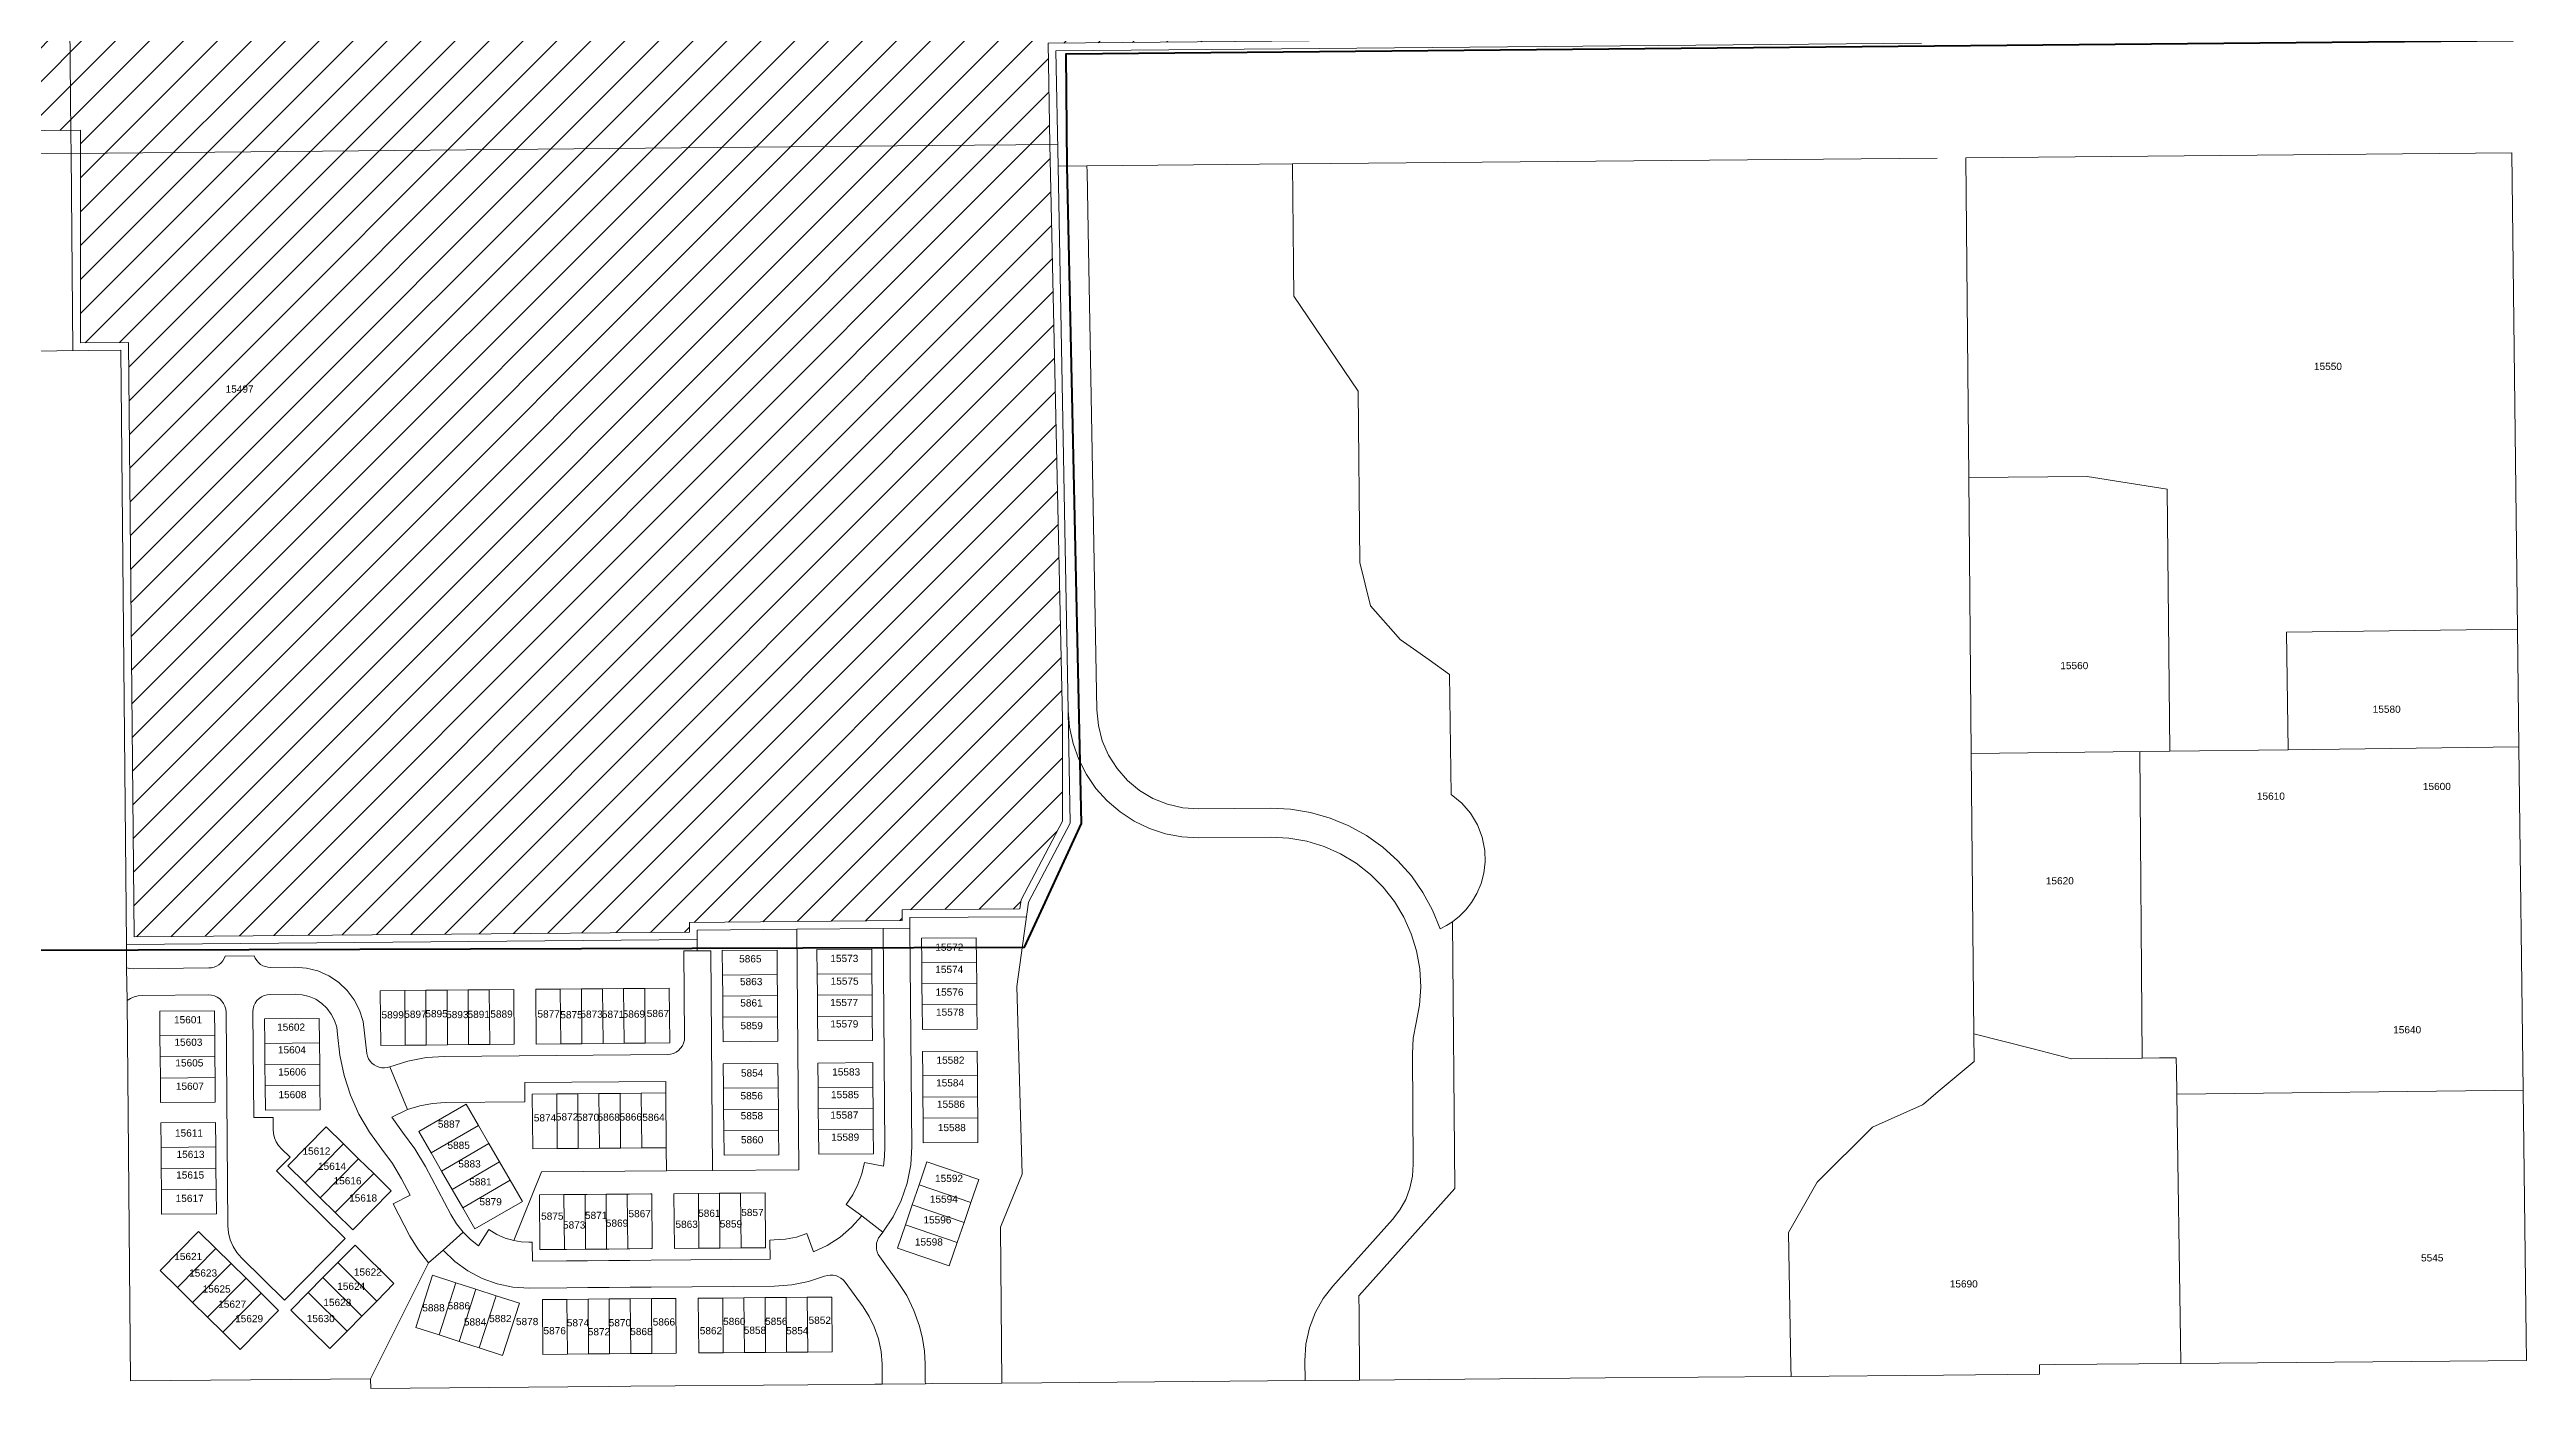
# Model space of a CAD drawing. Header units: feet. Extents: x 865220 to 2843432, y -2240498 to 970288.
# Drawn here: x 2835920 to 2838499, y 956546 to 957939 of the extents above; entities that cross this region are included whole.
import ezdxf
from ezdxf.enums import TextEntityAlignment as Align

# ---------------------------------------------------------------- set-up
doc = ezdxf.new("R2010")
doc.units = ezdxf.units.FT
doc.header["$LTSCALE"] = 0.015
doc.header["$MEASUREMENT"] = 0
for name, color, linetype in [('Dakota County Addresses', 7, 'Continuous'), ('Dakota County Parcels', 7, 'Continuous'), ('NOTES', 7, 'Continuous')]:
    doc.layers.add(name, color=color, linetype=linetype)
doc.layers.add('WORK BOUNDARY', color=110, linetype='Continuous', lineweight=40)
doc.styles.add('Dimensions 100', font='arial.ttf')

# ---------------------------------------------------------------- blocks, each defined once
blk = doc.blocks.new('ACMAP_ANN_TEMPLATE_Dakota County Addresses')
at = {"layer": 'Dakota County Addresses', "style": 'Dimensions 100'}
blk.add_attdef('DakotaCountyAddress', text='', height=50, dxfattribs=at).set_placement((0, 0), align=Align.CENTER)

msp = doc.modelspace()

# ---------------------------------------------------------------- hatches: boundary and pattern name
at = {"layer": 'NOTES', "ltscale": 100, "transparency": 33554623}
h = msp.add_hatch(dxfattribs=at)
h.set_pattern_fill('ANSI31', color=6, scale=200)
h.paths.add_polyline_path([(2833291, 960361.2), (2833296.4, 957830.4), (2835951.9, 957855.1), (2835952.1, 957633.8), (2836002.1, 957634.3), (2836007.8, 957015.8), (2836586.1, 957020.6), (2836586.1, 957030.6), (2836807.6, 957032.5), (2836807.5, 957043.6), (2836930.1, 957044.6), (2836931.4, 957054.2), (2836974.5, 957136.1), (2836974.5, 957242.6), (2836961.5, 957840.1), (2836959.6, 957945.6), (2838473.8, 957959.4), (2838405, 960436.1), (2838375.5, 960450.2), (2836960.4, 960390.3)])

# ---------------------------------------------------------------- linework, layer by layer
at = {"layer": 'Dakota County Parcels', "lineweight": 5, "ltscale": 100}
for p, q in [((2837869.1, 957945.9), (2836967.7, 957937.7)), ((2836967.7, 957937.7), (2836969.9, 957817.7)), ((2835122.2, 957823.5), (2835942.3, 957830.9)), ((2835942.3, 957830.9), (2835944.2, 957625.7)), ((2838483.5, 957831.5), (2837915.2, 957826.3)), ((2838489.6, 957335.8), (2838483.5, 957831.5)), ((2836999.9, 957818), (2836969.9, 957817.7)), ((2836969.9, 957817.7), (2836980.4, 957251.3)), ((2837111, 957819), (2836999.9, 957818)), ((2836999.9, 957818), (2837000.1, 957811.7)), ((2837000.1, 957811.7), (2837001.5, 957731.7)), ((2837214.2, 957820), (2837111, 957819)), ((2837885.2, 957826), (2837214.2, 957820)), ((2837214.2, 957820), (2837215.1, 957716)), ((2837915.2, 957826.3), (2837918.2, 957493.7)), ((2837001.5, 957731.7), (2837010.4, 957251.8)), ((2837215.1, 957716), (2837215.4, 957682.5)), ((2837215.4, 957682.5), (2837282.5, 957583.7)), ((2835994.2, 957626.2), (2835894.2, 957625.3)), ((2835999.9, 957007.8), (2835994.2, 957626.2)), ((2837282.5, 957583.7), (2837284.1, 957405.2)), ((2838041.6, 957494.7), (2837918.2, 957493.7)), ((2837918.2, 957493.7), (2837920.8, 957206.3)), ((2838124.9, 957481.6), (2838041.6, 957494.7)), ((2838127.4, 957208.9), (2838124.9, 957481.6)), ((2837284.1, 957405.2), (2837295.4, 957360.1)), ((2837295.4, 957360.1), (2837323.9, 957327.5)), ((2837323.9, 957327.5), (2837326, 957325.1)), ((2837326, 957325.1), (2837339.9, 957315.3)), ((2837339.9, 957315.3), (2837356.3, 957303.8)), ((2838249.2, 957332.8), (2838489.6, 957335.8)), ((2838250.7, 957210.4), (2838249.2, 957332.8)), ((2838491.1, 957213.3), (2838489.6, 957335.8)), ((2837356.3, 957303.8), (2837377.5, 957288.8)), ((2837377.5, 957288.8), (2837379.4, 957163.7)), ((2836980.4, 957251.3), (2836982.5, 957134.1)), ((2838250.7, 957210.4), (2838491.1, 957213.3)), ((2838495.5, 956856.2), (2838491.1, 957213.3)), ((2837920.8, 957206.3), (2838127.4, 957208.9)), ((2837920.8, 957206.3), (2837923.4, 956914.7)), ((2838096.2, 957208.5), (2838098.9, 956889.4)), ((2838127.4, 957208.9), (2838250.7, 957210.4)), ((2836982.5, 957134.1), (2836939.1, 957051.7)), ((2837116.2, 957148.8), (2837191.1, 957149.4)), ((2837116.5, 957118.8), (2837191.3, 957119.4)), ((2836815.6, 957035.6), (2836937, 957036.6)), ((2836815.7, 957024.5), (2836815.6, 957035.6)), ((2836939.1, 957051.7), (2836927, 956963.9)), ((2837383.1, 956753.6), (2837380.7, 957031.4)), ((2836594.2, 957012.7), (2835999.9, 957007.7)), ((2835999.9, 957007.7), (2836000.1, 956983.2)), ((2836697.9, 957023.6), (2836594.1, 957022.7)), ((2836594.1, 957022.7), (2836594.2, 957012.7)), ((2836594.2, 957012.7), (2836594.3, 957001)), ((2836697.9, 957023.6), (2836787.7, 957024.3)), ((2836700, 956773.3), (2836697.9, 957023.6)), ((2836787.7, 957024.3), (2836815.7, 957024.5)), ((2836787.7, 957024.3), (2836789.6, 956797.1)), ((2836815.7, 957024.5), (2836817.6, 956797.3)), ((2836884.8, 957014.7), (2836827.8, 957014.2)), ((2836828, 956988.7), (2836827.8, 957014.2)), ((2836885, 956989.2), (2836884.8, 957014.7)), ((2836000.1, 956983.2), (2836000.5, 956949.4)), ((2836006.9, 956982.4), (2836085.7, 956983.2)), ((2836102.7, 956995.6), (2836132.9, 956995.9)), ((2836175.2, 956984), (2836150, 956983.7)), ((2836580.3, 957000.9), (2836594.3, 957001)), ((2836581.1, 956911.3), (2836580.3, 957000.9)), ((2836594.3, 957001), (2836608.3, 957001.2)), ((2836608.3, 957001.2), (2836610.2, 956772.6)), ((2836620.3, 957001.4), (2836677.3, 957001.9)), ((2836620.5, 956975.9), (2836620.3, 957001.4)), ((2836677.3, 957001.9), (2836677.5, 956976.4)), ((2836718.9, 957002.3), (2836775.9, 957002.7)), ((2836719.1, 956976.8), (2836718.9, 957002.3)), ((2836776.1, 956977.2), (2836775.9, 957002.7)), ((2836885, 956989.2), (2836828, 956988.7)), ((2836828.2, 956966.7), (2836828, 956988.7)), ((2836885.2, 956967.2), (2836885, 956989.2)), ((2836085.4, 956955.1), (2836016.3, 956954.5)), ((2836175.5, 956956), (2836149.4, 956955.7)), ((2836289.7, 956959.8), (2836264.2, 956959.6)), ((2836264.2, 956959.6), (2836264.7, 956902.6)), ((2836311.7, 956960), (2836289.7, 956959.8)), ((2836289.7, 956959.8), (2836290.1, 956902.8)), ((2836333.7, 956960.2), (2836311.7, 956960)), ((2836312.1, 956903), (2836311.7, 956960)), ((2836355.7, 956960.4), (2836333.7, 956960.2)), ((2836334.1, 956903.2), (2836333.7, 956960.2)), ((2836377.7, 956960.6), (2836355.7, 956960.4)), ((2836356.1, 956903.4), (2836355.7, 956960.4)), ((2836403.2, 956960.8), (2836377.7, 956960.6)), ((2836378.1, 956903.6), (2836377.7, 956960.6)), ((2836403.6, 956903.8), (2836403.2, 956960.8)), ((2836426.1, 956961), (2836451.6, 956961.2)), ((2836426.6, 956904), (2836426.1, 956961)), ((2836451.6, 956961.2), (2836473.6, 956961.4)), ((2836452.1, 956904.2), (2836451.6, 956961.2)), ((2836473.6, 956961.4), (2836495.6, 956961.6)), ((2836474.1, 956904.4), (2836473.6, 956961.4)), ((2836495.6, 956961.6), (2836517.6, 956961.8)), ((2836496.1, 956904.6), (2836495.6, 956961.6)), ((2836517.6, 956961.8), (2836539.6, 956961.9)), ((2836518.1, 956904.8), (2836517.6, 956961.8)), ((2836539.6, 956961.9), (2836565.1, 956962.2)), ((2836540.1, 956905), (2836539.6, 956961.9)), ((2836565.6, 956905.2), (2836565.1, 956962.2)), ((2836620.5, 956975.9), (2836677.5, 956976.4)), ((2836620.7, 956953.9), (2836620.5, 956975.9)), ((2836620.7, 956953.9), (2836677.7, 956954.4)), ((2836620.9, 956931.9), (2836620.7, 956953.9)), ((2836677.5, 956976.4), (2836677.7, 956954.4)), ((2836677.7, 956954.4), (2836677.9, 956932.4)), ((2836719.1, 956976.8), (2836776.1, 956977.2)), ((2836719.3, 956954.8), (2836719.1, 956976.8)), ((2836719.3, 956954.8), (2836776.3, 956955.2)), ((2836719.5, 956932.8), (2836719.3, 956954.8)), ((2836776.3, 956955.2), (2836776.1, 956977.2)), ((2836776.5, 956933.2), (2836776.3, 956955.2)), ((2836885.2, 956967.2), (2836828.2, 956966.7)), ((2836828.3, 956944.7), (2836828.2, 956966.7)), ((2836885.3, 956945.2), (2836885.2, 956967.2)), ((2836927, 956963.9), (2836932.5, 956768.5)), ((2836000.5, 956949.4), (2836004.1, 956553.5)), ((2836034.6, 956938.2), (2836091.6, 956938.7)), ((2836034.8, 956912.7), (2836034.6, 956938.2)), ((2836091.6, 956938.7), (2836091.8, 956913.2)), ((2836105.6, 956714.7), (2836103.6, 956937.3)), ((2836131.5, 956937.6), (2836132.6, 956827.5)), ((2836200.6, 956930.7), (2836143.6, 956930.2)), ((2836143.6, 956930.2), (2836143.9, 956904.7)), ((2836200.9, 956905.2), (2836200.6, 956930.7)), ((2836677.9, 956932.4), (2836620.9, 956931.9)), ((2836621.1, 956906.4), (2836620.9, 956931.9)), ((2836677.9, 956932.4), (2836678.1, 956906.9)), ((2836719.5, 956932.8), (2836776.5, 956933.2)), ((2836719.7, 956907.3), (2836719.5, 956932.8)), ((2836776.7, 956907.7), (2836776.5, 956933.2)), ((2836885.3, 956945.2), (2836828.3, 956944.7)), ((2836828.6, 956919.2), (2836828.3, 956944.7)), ((2836885.6, 956919.7), (2836885.3, 956945.2)), ((2836034.8, 956912.7), (2836091.8, 956913.2)), ((2836035, 956890.7), (2836034.8, 956912.7)), ((2836091.8, 956913.2), (2836092, 956891.2)), ((2836200.9, 956905.2), (2836143.9, 956904.7)), ((2836143.9, 956904.7), (2836144.1, 956882.7)), ((2836201.1, 956883.2), (2836200.9, 956905.2)), ((2836247.8, 956915.5), (2836250.1, 956894.2)), ((2836264.7, 956902.6), (2836290.1, 956902.8)), ((2836290.1, 956902.8), (2836312.1, 956903)), ((2836312.1, 956903), (2836334.1, 956903.2)), ((2836334.1, 956903.2), (2836356.1, 956903.4)), ((2836356.1, 956903.4), (2836378.1, 956903.6)), ((2836378.1, 956903.6), (2836403.6, 956903.8)), ((2836426.6, 956904), (2836452.1, 956904.2)), ((2836452.1, 956904.2), (2836474.1, 956904.4)), ((2836474.1, 956904.4), (2836496.1, 956904.6)), ((2836496.1, 956904.6), (2836518.1, 956904.8)), ((2836518.1, 956904.8), (2836540.1, 956905)), ((2836540.1, 956905), (2836565.6, 956905.2)), ((2836678.1, 956906.9), (2836621.1, 956906.4)), ((2836719.7, 956907.3), (2836776.7, 956907.7)), ((2836885.6, 956919.7), (2836828.6, 956919.2)), ((2837923.4, 956914.7), (2837923.7, 956886)), ((2837923.4, 956914.7), (2837985.1, 956899)), ((2836092, 956891.2), (2836035, 956890.7)), ((2836035.2, 956868.7), (2836035, 956890.7)), ((2836092, 956891.2), (2836092.2, 956869.2)), ((2836201.1, 956883.2), (2836144.1, 956882.7)), ((2836144.1, 956882.7), (2836144.3, 956860.7)), ((2836201.3, 956861.2), (2836201.1, 956883.2)), ((2836274.3, 956880.4), (2836292.4, 956836)), ((2836563.2, 956893.2), (2836331.3, 956891.2)), ((2836678.3, 956883.9), (2836621.3, 956883.5)), ((2836621.5, 956858), (2836621.3, 956883.5)), ((2836678.3, 956883.9), (2836678.5, 956858.4)), ((2836719.9, 956884.3), (2836776.9, 956884.7)), ((2836720.1, 956858.8), (2836719.9, 956884.3)), ((2836777.1, 956859.2), (2836776.9, 956884.7)), ((2836885.7, 956896.7), (2836828.8, 956896.2)), ((2836829, 956870.8), (2836828.8, 956896.2)), ((2836886, 956871.2), (2836885.7, 956896.7)), ((2837338.9, 956893.9), (2837339.8, 956778.9)), ((2837923.7, 956886), (2837886.3, 956854.5)), ((2837985.1, 956899), (2838025, 956888.8)), ((2838025, 956888.8), (2838098.9, 956889.4)), ((2838098.9, 956889.4), (2838116.7, 956889.6)), ((2838116.7, 956889.6), (2838134.2, 956889.7)), ((2838134.2, 956889.7), (2838134.4, 956876.6)), ((2838134.4, 956876.6), (2838134.7, 956853.8)), ((2836092.2, 956869.2), (2836035.2, 956868.7)), ((2836035.4, 956843.2), (2836035.2, 956868.7)), ((2836092.2, 956869.2), (2836092.4, 956843.7)), ((2836144.3, 956860.7), (2836201.3, 956861.2)), ((2836144.3, 956860.7), (2836144.5, 956835.2)), ((2836201.5, 956835.7), (2836201.3, 956861.2)), ((2836561.4, 956865.1), (2836414.6, 956863.9)), ((2836414.6, 956863.9), (2836414.7, 956843.9)), ((2836447.9, 956852.2), (2836422.4, 956852)), ((2836422.4, 956852), (2836422.9, 956795)), ((2836469.9, 956852.4), (2836447.9, 956852.2)), ((2836447.9, 956852.2), (2836448.4, 956795.2)), ((2836491.9, 956852.5), (2836469.9, 956852.4)), ((2836469.9, 956852.4), (2836470.4, 956795.4)), ((2836513.9, 956852.7), (2836491.9, 956852.5)), ((2836491.9, 956852.5), (2836492.4, 956795.6)), ((2836535.9, 956852.9), (2836513.9, 956852.7)), ((2836513.9, 956852.7), (2836514.4, 956795.7)), ((2836561.5, 956853.1), (2836535.9, 956852.9)), ((2836535.9, 956852.9), (2836536.4, 956795.9)), ((2836561.5, 956853.1), (2836561.4, 956865.1)), ((2836562, 956796.1), (2836561.5, 956853.1)), ((2836678.5, 956858.4), (2836621.5, 956858)), ((2836621.7, 956836), (2836621.5, 956858)), ((2836678.5, 956858.4), (2836678.7, 956836.4)), ((2836720.1, 956858.8), (2836777.1, 956859.2)), ((2836720.3, 956836.8), (2836720.1, 956858.8)), ((2836777.3, 956837.3), (2836777.1, 956859.2)), ((2836886, 956871.2), (2836829, 956870.8)), ((2836829.1, 956848.8), (2836829, 956870.8)), ((2836886.1, 956849.2), (2836886, 956871.2)), ((2837886.3, 956854.5), (2837871, 956841.6)), ((2838134.7, 956851.8), (2838495.5, 956856.2)), ((2838134.7, 956853.8), (2838134.7, 956851.8)), ((2838134.7, 956851.8), (2838138.7, 956596.5)), ((2838498.6, 956599.6), (2838495.5, 956856.2)), ((2836092.4, 956843.7), (2836035.4, 956843.2)), ((2836132.6, 956827.5), (2836152.6, 956827.7)), ((2836144.5, 956835.2), (2836201.5, 956835.7)), ((2836152.6, 956827.7), (2836152.7, 956815.3)), ((2836292.4, 956836), (2836276.1, 956827.8)), ((2836276.1, 956827.8), (2836287.4, 956812.4)), ((2836353.5, 956841.5), (2836304.2, 956812.9)), ((2836414.7, 956843.9), (2836331.7, 956843.2)), ((2836366.3, 956819.4), (2836353.5, 956841.5)), ((2836678.7, 956836.4), (2836621.7, 956836)), ((2836621.9, 956814), (2836621.7, 956836)), ((2836678.7, 956836.4), (2836678.9, 956814.4)), ((2836720.3, 956836.8), (2836777.3, 956837.3)), ((2836720.5, 956814.8), (2836720.3, 956836.8)), ((2836777.5, 956815.3), (2836777.3, 956837.3)), ((2836886.1, 956849.2), (2836829.1, 956848.8)), ((2836829.3, 956826.8), (2836829.1, 956848.8)), ((2836886.3, 956827.2), (2836829.3, 956826.8)), ((2836829.5, 956801.3), (2836829.3, 956826.8)), ((2836886.3, 956827.2), (2836886.1, 956849.2)), ((2836886.5, 956801.7), (2836886.3, 956827.2)), ((2837870, 956840.8), (2837817.8, 956817.6)), ((2837871, 956841.6), (2837870, 956840.8)), ((2837871, 956841.6), (2837871, 956841.6)), ((2836092.6, 956822.4), (2836035.6, 956821.9)), ((2836035.9, 956796.4), (2836035.6, 956821.9)), ((2836092.6, 956822.4), (2836092.9, 956796.9)), ((2836167.8, 956777.4), (2836207.8, 956818)), ((2836186, 956759.5), (2836226, 956800.1)), ((2836207.8, 956818), (2836226, 956800.1)), ((2836226, 956800.1), (2836241.6, 956784.6)), ((2836304.2, 956812.9), (2836317, 956790.9)), ((2836366.3, 956819.4), (2836317, 956790.9)), ((2836377.3, 956800.4), (2836328, 956771.8)), ((2836377.3, 956800.4), (2836366.3, 956819.4)), ((2836388.3, 956781.3), (2836377.3, 956800.4)), ((2836678.9, 956814.4), (2836621.9, 956814)), ((2836622.1, 956788.5), (2836621.9, 956814)), ((2836678.9, 956814.4), (2836679.1, 956788.9)), ((2836720.5, 956814.8), (2836777.5, 956815.3)), ((2836720.7, 956789.3), (2836720.5, 956814.8)), ((2836777.7, 956789.8), (2836777.5, 956815.3)), ((2836886.5, 956801.7), (2836829.5, 956801.3)), ((2837817.8, 956817.6), (2837760.5, 956760.4)), ((2836092.9, 956796.9), (2836035.9, 956796.4)), ((2836036.1, 956774.4), (2836035.9, 956796.4)), ((2836093.1, 956774.9), (2836036.1, 956774.4)), ((2836036.3, 956752.4), (2836036.1, 956774.4)), ((2836092.9, 956796.9), (2836093.1, 956774.9)), ((2836093.1, 956774.9), (2836093.3, 956752.9)), ((2836170.2, 956786.3), (2836156.2, 956772)), ((2836161.2, 956795.1), (2836170.2, 956786.3)), ((2836186, 956759.5), (2836167.8, 956777.4)), ((2836241.6, 956784.6), (2836201.6, 956744)), ((2836241.6, 956784.6), (2836257.3, 956769.2)), ((2836337.6, 956726.5), (2836311.1, 956776.7)), ((2836317, 956790.9), (2836328, 956771.8)), ((2836388.3, 956781.3), (2836339, 956752.8)), ((2836399.4, 956762.3), (2836388.3, 956781.3)), ((2836422.9, 956795), (2836448.4, 956795.2)), ((2836448.4, 956795.2), (2836470.4, 956795.4)), ((2836470.4, 956795.4), (2836492.4, 956795.6)), ((2836492.4, 956795.6), (2836514.4, 956795.7)), ((2836514.4, 956795.7), (2836536.4, 956795.9)), ((2836536.4, 956795.9), (2836562, 956796.1)), ((2836562.2, 956772.2), (2836562, 956796.1)), ((2836610.2, 956772.6), (2836700, 956773.3)), ((2836679.1, 956788.9), (2836622.1, 956788.5)), ((2836720.7, 956789.3), (2836777.7, 956789.8)), ((2836788, 956776.9), (2836768.4, 956780.7)), ((2836825.2, 956757.4), (2836833.4, 956781.6)), ((2836887.4, 956763.2), (2836833.4, 956781.6)), ((2836093.3, 956752.9), (2836036.3, 956752.4)), ((2836036.5, 956726.9), (2836036.3, 956752.4)), ((2836093.3, 956752.9), (2836093.5, 956727.4)), ((2836156.2, 956772), (2836227.7, 956701.5)), ((2836201.6, 956744), (2836186, 956759.5)), ((2836257.3, 956769.2), (2836217.3, 956728.6)), ((2836275.5, 956751.3), (2836235.5, 956710.7)), ((2836257.3, 956769.2), (2836275.5, 956751.3)), ((2836295.2, 956746.9), (2836286.4, 956763.6)), ((2836328, 956771.8), (2836339, 956752.8)), ((2836339, 956752.8), (2836350, 956733.7)), ((2836350, 956733.7), (2836399.4, 956762.3)), ((2836412.1, 956740.2), (2836399.4, 956762.3)), ((2836403.4, 956699.5), (2836432, 956771.1)), ((2836429.9, 956747.1), (2836455.4, 956747.3)), ((2836432, 956771.1), (2836562.2, 956772.2)), ((2836455.9, 956690.3), (2836455.4, 956747.3)), ((2836477.9, 956690.5), (2836477.4, 956747.5)), ((2836499.9, 956690.7), (2836499.4, 956747.7)), ((2836521.4, 956747.9), (2836521.9, 956690.9)), ((2836546.9, 956748.1), (2836547.4, 956691.1)), ((2836562.2, 956772.2), (2836610.2, 956772.6)), ((2836569.9, 956748.3), (2836595.4, 956748.5)), ((2836569.9, 956748.3), (2836570.4, 956691.3)), ((2836595.4, 956748.5), (2836617.4, 956748.7)), ((2836595.4, 956748.5), (2836595.8, 956691.5)), ((2836617.4, 956748.7), (2836639.4, 956748.9)), ((2836617.4, 956748.7), (2836617.8, 956691.7)), ((2836639.4, 956748.9), (2836664.9, 956749.1)), ((2836639.4, 956748.9), (2836639.8, 956691.9)), ((2836664.9, 956749.1), (2836665.3, 956692.1)), ((2836818.1, 956736.6), (2836825.2, 956757.4)), ((2836879.1, 956739), (2836825.2, 956757.4)), ((2836879.1, 956739), (2836887.4, 956763.2)), ((2836932.5, 956768.5), (2836910, 956713.5)), ((2837283.2, 956641.9), (2837383.1, 956753.6)), ((2837760.5, 956760.4), (2837730.6, 956708)), ((2836093.5, 956727.4), (2836036.5, 956726.9)), ((2836217.3, 956728.6), (2836201.6, 956744)), ((2836235.5, 956710.7), (2836217.3, 956728.6)), ((2836277.5, 956737.6), (2836295.2, 956746.9)), ((2836295.1, 956704.2), (2836277.5, 956737.6)), ((2836350, 956733.7), (2836362.8, 956711.7)), ((2836362.8, 956711.7), (2836412.1, 956740.2)), ((2836430.4, 956690.1), (2836429.9, 956747.1)), ((2836765.5, 956725.3), (2836749.3, 956737.1)), ((2836765.5, 956725.3), (2836787.6, 956708.2)), ((2836811, 956715.8), (2836818.1, 956736.6)), ((2836872, 956718.2), (2836818.1, 956736.6)), ((2836872, 956718.2), (2836879.1, 956739)), ((2837318.2, 956721.6), (2837256.1, 956652.1)), ((2836034.9, 956668.5), (2836074.9, 956709.1)), ((2836074.9, 956709.1), (2836093.1, 956691.2)), ((2836227.7, 956701.5), (2836164.5, 956637.4)), ((2836329.6, 956689.4), (2836350.4, 956708.1)), ((2836366.5, 956694), (2836377.3, 956710.9)), ((2836418.7, 956698), (2836422.5, 956698)), ((2836422.5, 956698), (2836422.7, 956678)), ((2836669.9, 956700.1), (2836674.4, 956700.2)), ((2836670.1, 956680.1), (2836669.9, 956700.1)), ((2836708.5, 956706.7), (2836715.2, 956687.8)), ((2836784.8, 956704.6), (2836787.6, 956708.2)), ((2836802.8, 956691.6), (2836811, 956715.8)), ((2836864.9, 956697.4), (2836811, 956715.8)), ((2836856.7, 956673.3), (2836864.9, 956697.4)), ((2836864.9, 956697.4), (2836872, 956718.2)), ((2836910, 956713.5), (2836911.3, 956551.2)), ((2837730.6, 956708), (2837733, 956568.1)), ((2836053.1, 956650.6), (2836093.1, 956691.2)), ((2836068.7, 956635.1), (2836108.8, 956675.7)), ((2836093.1, 956691.2), (2836108.8, 956675.7)), ((2836108.8, 956675.7), (2836124.4, 956660.3)), ((2836164.5, 956637.4), (2836119.6, 956681.7)), ((2836204.5, 956661), (2836220, 956676.6)), ((2836220, 956676.6), (2836237.9, 956694.8)), ((2836220, 956676.6), (2836260.5, 956636.6)), ((2836237.9, 956694.8), (2836278.4, 956654.8)), ((2836254.1, 956555.6), (2836314.4, 956676.4)), ((2836314.4, 956676.4), (2836329.6, 956689.4)), ((2836455.9, 956690.3), (2836430.4, 956690.1)), ((2836570.4, 956691.3), (2836595.8, 956691.5)), ((2836595.8, 956691.5), (2836617.8, 956691.7)), ((2836617.8, 956691.7), (2836639.8, 956691.9)), ((2836639.8, 956691.9), (2836665.3, 956692.1)), ((2836784.2, 956682.6), (2836802.9, 956656.9)), ((2836856.7, 956673.3), (2836802.8, 956691.6)), ((2836053.1, 956650.6), (2836034.9, 956668.5)), ((2836068.7, 956635.1), (2836053.1, 956650.6)), ((2836124.4, 956660.3), (2836084.4, 956619.7)), ((2836140.1, 956644.8), (2836100.1, 956604.2)), ((2836124.4, 956660.3), (2836140.1, 956644.8)), ((2836140.1, 956644.8), (2836158.2, 956626.9)), ((2836171.2, 956627.1), (2836189.1, 956645.3)), ((2836189.1, 956645.3), (2836204.5, 956661)), ((2836229.7, 956605.3), (2836189.1, 956645.3)), ((2836204.5, 956661), (2836245.1, 956620.9)), ((2836278.4, 956654.8), (2836260.5, 956636.6)), ((2836301.1, 956609.2), (2836318.7, 956663.4)), ((2836342.9, 956655.6), (2836318.7, 956663.4)), ((2836325.4, 956601.3), (2836342.9, 956655.6)), ((2836363.8, 956648.8), (2836342.9, 956655.6)), ((2836346.3, 956594.6), (2836363.8, 956648.8)), ((2836384.8, 956642), (2836363.8, 956648.8)), ((2836766.9, 956630.6), (2836748.1, 956656.3)), ((2836084.4, 956619.7), (2836068.7, 956635.1)), ((2836100.1, 956604.2), (2836084.4, 956619.7)), ((2836158.2, 956626.9), (2836118.2, 956586.3)), ((2836211.8, 956587.1), (2836171.2, 956627.1)), ((2836245.1, 956620.9), (2836229.7, 956605.3)), ((2836260.5, 956636.6), (2836245.1, 956620.9)), ((2836367.3, 956587.8), (2836384.8, 956642)), ((2836409, 956634.2), (2836384.8, 956642)), ((2836391.5, 956580), (2836409, 956634.2)), ((2836433, 956638.1), (2836458.5, 956638.3)), ((2836433.5, 956581.1), (2836433, 956638.1)), ((2836458.5, 956638.3), (2836480.5, 956638.5)), ((2836480.5, 956638.5), (2836502.5, 956638.7)), ((2836481, 956581.5), (2836480.5, 956638.5)), ((2836502.5, 956638.7), (2836524.5, 956638.9)), ((2836524.5, 956638.9), (2836546.5, 956639.1)), ((2836546.5, 956639.1), (2836572, 956639.3)), ((2836547, 956582.1), (2836546.5, 956639.1)), ((2836572.4, 956582.3), (2836572, 956639.3)), ((2836595.3, 956639.5), (2836620.8, 956639.7)), ((2836595.8, 956582.5), (2836595.3, 956639.5)), ((2836620.8, 956639.7), (2836642.8, 956639.9)), ((2836621.3, 956582.7), (2836620.8, 956639.7)), ((2836642.8, 956639.9), (2836664.8, 956640.1)), ((2836643.3, 956582.9), (2836642.8, 956639.9)), ((2836664.8, 956640.1), (2836686.8, 956640.3)), ((2836665.3, 956583.1), (2836664.8, 956640.1)), ((2836686.8, 956640.3), (2836708.8, 956640.5)), ((2836687.3, 956583.3), (2836686.8, 956640.3)), ((2836708.8, 956640.5), (2836734.3, 956640.7)), ((2836734.7, 956583.7), (2836734.3, 956640.7)), ((2837283.3, 956625.3), (2837283.2, 956641.9)), ((2837283.9, 956554.3), (2837283.3, 956625.3)), ((2836118.2, 956586.3), (2836100.1, 956604.2)), ((2836229.7, 956605.3), (2836211.8, 956587.1)), ((2836301.1, 956609.2), (2836325.4, 956601.3)), ((2836325.4, 956601.3), (2836346.3, 956594.6)), ((2836346.3, 956594.6), (2836367.3, 956587.8)), ((2838138.7, 956596.5), (2838139.1, 956571.5)), ((2838498.9, 956574.6), (2838498.6, 956599.6)), ((2836367.3, 956587.8), (2836391.5, 956580)), ((2836433.5, 956581.1), (2836459, 956581.3)), ((2836459, 956581.3), (2836481, 956581.5)), ((2836481, 956581.5), (2836503, 956581.7)), ((2836503, 956581.7), (2836525, 956581.9)), ((2836525, 956581.9), (2836547, 956582.1)), ((2836547, 956582.1), (2836572.4, 956582.3)), ((2836595.8, 956582.5), (2836621.3, 956582.7)), ((2836621.3, 956582.7), (2836643.3, 956582.9)), ((2836643.3, 956582.9), (2836665.3, 956583.1)), ((2836665.3, 956583.1), (2836687.3, 956583.3)), ((2836687.3, 956583.3), (2836709.2, 956583.5)), ((2836709.2, 956583.5), (2836734.7, 956583.7)), ((2836786.9, 956552.8), (2836786.8, 956570.8)), ((2836831.4, 956571.1), (2836831.5, 956553.3)), ((2837226.9, 956574.5), (2837227.1, 956553.8)), ((2837733, 956568.1), (2837733.2, 956558.1)), ((2837992, 956570.3), (2838007.9, 956570.4)), ((2837992, 956570.3), (2837992, 956560.3)), ((2838007.9, 956570.4), (2838139.1, 956571.5)), ((2838139.1, 956571.5), (2838498.9, 956574.6)), ((2836004.1, 956553.5), (2836254.1, 956555.6)), ((2836254.2, 956545.6), (2836254.1, 956555.6)), ((2836786.7, 956550.1), (2836779.3, 956550.1)), ((2836786.7, 956550.1), (2836786.9, 956552.8)), ((2836831.8, 956550.5), (2836786.7, 956550.1)), ((2836831.5, 956553.3), (2836831.8, 956550.5)), ((2836839.3, 956550.6), (2836831.8, 956550.5)), ((2836911.3, 956551.2), (2836839.3, 956550.6)), ((2836911.3, 956551.2), (2836953.1, 956551.5)), ((2836953.1, 956551.5), (2837227.1, 956553.8)), ((2837227.1, 956553.8), (2837283.9, 956554.3)), ((2837283.9, 956554.3), (2837539.7, 956556.5)), ((2837539.7, 956556.5), (2837733.2, 956558.1)), ((2837733.2, 956558.1), (2837891.8, 956559.5)), ((2837891.8, 956559.5), (2837992, 956560.3))]:
    msp.add_line(p, q, dxfattribs=at)
for points in [[(2835942.3, 957830.9), (2835942.1, 957850.9), (2835922.8, 959934.8)], [(2835942.3, 957830.9), (2836839.5, 957839.1), (2836969.5, 957840.3)], [(2836980.4, 957251.3), (2836981.8, 957233.8), (2836985.5, 957216.7), (2836991.5, 957200.1), (2836999.5, 957184.5), (2837009.4, 957170.1), (2837021.2, 957157.1), (2837034.5, 957145.7), (2837049.2, 957136.1), (2837065, 957128.5), (2837081.7, 957123), (2837098.9, 957119.8), (2837116.5, 957118.8)], [(2837010.4, 957251.8), (2837011.9, 957235.5), (2837016, 957219.7), (2837022.5, 957204.7), (2837031.3, 957190.8), (2837042.1, 957178.5), (2837054.7, 957168.1), (2837068.7, 957159.7), (2837083.9, 957153.6), (2837099.9, 957149.9), (2837116.2, 957148.8)], [(2837414.2, 957105.5), (2837411.5, 957119.2), (2837406.5, 957132.3), (2837399.4, 957144.3), (2837390.2, 957154.8), (2837379.4, 957163.7)], [(2837367.8, 957023.9), (2837359.9, 957043.4), (2837349.8, 957061.9), (2837337.8, 957079.1), (2837323.8, 957094.9), (2837308.1, 957108.9), (2837291, 957121.1), (2837272.6, 957131.3), (2837253.1, 957139.3), (2837232.9, 957145), (2837212.1, 957148.4), (2837191.1, 957149.4)], [(2837342.8, 956926), (2837346.3, 956944.5), (2837347.6, 956963.4), (2837346.6, 956982.3), (2837343.3, 957000.9), (2837337.7, 957018.9), (2837330, 957036.2), (2837320.3, 957052.4), (2837308.6, 957067.2), (2837295.2, 957080.6), (2837280.3, 957092.2), (2837264.1, 957101.9), (2837246.9, 957109.6), (2837228.8, 957115.1), (2837210.2, 957118.4), (2837191.3, 957119.4)], [(2837413.2, 957081.8), (2837414.6, 957093.6), (2837414.2, 957105.5)], [(2837400.4, 957051.4), (2837406.1, 957060.9), (2837410.4, 957071.1), (2837413.2, 957081.8)], [(2837367.8, 957023.9), (2837374.4, 957027.3), (2837380.7, 957031.4)], [(2837380.7, 957031.4), (2837388, 957037.2), (2837394.6, 957043.9), (2837400.4, 957051.4)], [(2836000.1, 956983.2), (2836003.5, 956982.6), (2836006.9, 956982.4)], [(2836085.7, 956983.2), (2836088.5, 956983.4), (2836091.3, 956984.1), (2836093.8, 956985.2), (2836096.2, 956986.6), (2836098.4, 956988.5), (2836100.2, 956990.6), (2836101.6, 956993), (2836102.7, 956995.6)], [(2836132.9, 956995.9), (2836134, 956993.3), (2836135.5, 956990.9), (2836137.3, 956988.8), (2836139.5, 956987), (2836141.9, 956985.6), (2836144.5, 956984.6), (2836147.2, 956983.9), (2836150, 956983.7)], [(2836247.8, 956915.5), (2836246.2, 956927.6), (2836242.5, 956939.3), (2836236.9, 956950.2), (2836229.6, 956959.9), (2836220.7, 956968.3), (2836210.5, 956975.1), (2836199.3, 956980.1), (2836187.4, 956983), (2836175.2, 956984)], [(2836016.3, 956954.5), (2836012.1, 956954.1), (2836008, 956953.2), (2836004.1, 956951.6), (2836000.5, 956949.4)], [(2836103.6, 956937.3), (2836103.3, 956940.4), (2836102.4, 956943.5), (2836101.1, 956946.3), (2836099.2, 956948.8), (2836097, 956951), (2836094.4, 956952.8), (2836091.6, 956954.1), (2836088.5, 956954.9), (2836085.4, 956955.1)], [(2836149.4, 956955.7), (2836146.3, 956955.4), (2836143.2, 956954.6), (2836140.4, 956953.2), (2836137.9, 956951.4), (2836135.7, 956949.2), (2836133.9, 956946.6), (2836132.6, 956943.7), (2836131.8, 956940.7), (2836131.5, 956937.6)], [(2836219.8, 956914.1), (2836218.8, 956921.5), (2836216.6, 956928.7), (2836213.2, 956935.3), (2836208.7, 956941.3), (2836203.2, 956946.4), (2836197, 956950.6), (2836190.2, 956953.6), (2836182.9, 956955.4), (2836175.5, 956956)], [(2836219.8, 956914.1), (2836222, 956892.5), (2836226.5, 956871.3), (2836233.2, 956850.7), (2836242, 956830.9), (2836252.9, 956812.2), (2836265.7, 956794.7)], [(2836563.2, 956893.2), (2836566.3, 956893.5), (2836569.4, 956894.3), (2836572.2, 956895.6), (2836574.7, 956897.5), (2836576.9, 956899.7), (2836578.7, 956902.3), (2836580, 956905.1), (2836580.8, 956908.2), (2836581.1, 956911.3)], [(2837342.8, 956926), (2837339.8, 956910.1), (2837338.9, 956893.9)], [(2836250.1, 956894.2), (2836250.8, 956891.4), (2836252, 956888.8), (2836253.5, 956886.3), (2836255.5, 956884.2), (2836257.7, 956882.4), (2836260.2, 956880.9), (2836262.9, 956879.9), (2836265.7, 956879.4), (2836268.6, 956879.3), (2836271.5, 956879.6), (2836274.3, 956880.4)], [(2836331.3, 956891.2), (2836311.9, 956889.9), (2836292.8, 956886.3), (2836274.3, 956880.4)], [(2836331.7, 956843.2), (2836318.4, 956842.3), (2836305.2, 956839.9), (2836292.4, 956836)], [(2836152.7, 956815.3), (2836153.1, 956810.8), (2836154.2, 956806.4), (2836155.9, 956802.3), (2836158.3, 956798.5), (2836161.2, 956795.1)], [(2836311.1, 956776.7), (2836300.2, 956795.1), (2836287.4, 956812.4)], [(2836286.4, 956763.6), (2836276.8, 956779.7), (2836265.7, 956794.7)], [(2836749.3, 956737.1), (2836756.1, 956747), (2836761.6, 956757.7), (2836765.7, 956769), (2836768.4, 956780.7)], [(2836787.6, 956708.2), (2836798.3, 956724.1), (2836806.7, 956741.3), (2836812.8, 956759.4), (2836816.5, 956778.2), (2836817.6, 956797.3)], [(2836788, 956776.9), (2836789.2, 956787), (2836789.6, 956797.1)], [(2837318.2, 956721.6), (2837325.8, 956731.5), (2837331.9, 956742.4), (2837336.3, 956754.2), (2837339, 956766.4), (2837339.8, 956778.9)], [(2836455.4, 956747.3), (2836457.6, 956747.3), (2836477.4, 956747.5)], [(2836477.4, 956747.5), (2836479.6, 956747.5), (2836499.4, 956747.7)], [(2836499.4, 956747.7), (2836501.6, 956747.7), (2836521.4, 956747.9)], [(2836521.4, 956747.9), (2836523.6, 956747.9), (2836545.5, 956748.1), (2836546.9, 956748.1)], [(2836337.6, 956726.5), (2836343.4, 956716.9), (2836350.4, 956708.1)], [(2836715.2, 956687.8), (2836729.5, 956694.5), (2836742.9, 956703.1), (2836754.9, 956713.4), (2836765.5, 956725.3)], [(2836105.6, 956714.7), (2836106.3, 956707.4), (2836108, 956700.2), (2836110.9, 956693.5), (2836114.8, 956687.2), (2836119.6, 956681.7)], [(2836295.1, 956704.2), (2836303.9, 956689.7), (2836314.4, 956676.4)], [(2836350.4, 956708.1), (2836358, 956700.6), (2836366.5, 956694)], [(2836377.3, 956710.9), (2836385.4, 956705.9), (2836394.2, 956702.1), (2836403.4, 956699.5)], [(2836403.4, 956699.5), (2836411, 956698.3), (2836418.7, 956698)], [(2836674.4, 956700.2), (2836686, 956701), (2836697.4, 956703.2), (2836708.5, 956706.7)], [(2836784.8, 956704.6), (2836783.1, 956702.2), (2836781.8, 956699.5), (2836781, 956696.7), (2836780.7, 956693.7), (2836780.9, 956690.7), (2836781.5, 956687.9), (2836782.6, 956685.1), (2836784.2, 956682.6)], [(2836329.6, 956689.4), (2836341.7, 956677.7), (2836355.3, 956667.9), (2836370.1, 956660.1), (2836385.9, 956654.4), (2836402.3, 956651), (2836419.1, 956650)], [(2836422.7, 956678), (2836458.1, 956678.3), (2836480.1, 956678.5), (2836502.1, 956678.7), (2836524.1, 956678.9), (2836546.1, 956679.1), (2836670.1, 956680.1)], [(2836477.9, 956690.5), (2836458, 956690.3), (2836455.9, 956690.3)], [(2836499.9, 956690.7), (2836480, 956690.5), (2836477.9, 956690.5)], [(2836521.9, 956690.9), (2836502, 956690.7), (2836499.9, 956690.7)], [(2836547.4, 956691.1), (2836546, 956691.1), (2836524, 956690.9), (2836521.9, 956690.9)], [(2836674.8, 956652.2), (2836546.4, 956651.1), (2836524.4, 956650.9), (2836502.4, 956650.7), (2836480.4, 956650.5), (2836458.4, 956650.3), (2836419.1, 956650)], [(2836674.8, 956652.2), (2836692.6, 956653.4), (2836710, 956656.8), (2836726.9, 956662.4)], [(2836748.1, 956656.3), (2836746.1, 956658.5), (2836743.9, 956660.4), (2836741.3, 956661.9), (2836738.5, 956663), (2836735.6, 956663.5), (2836732.7, 956663.6), (2836729.7, 956663.2), (2836726.9, 956662.4)], [(2836825.7, 956610.5), (2836819.9, 956626.8), (2836812.3, 956642.4), (2836802.9, 956656.9)], [(2837256.1, 956652.1), (2837246.1, 956639.2), (2837238, 956624.9)], [(2836459, 956581.3), (2836459, 956581.3), (2836458.5, 956638.3)], [(2836503, 956581.7), (2836503, 956581.7), (2836502.5, 956638.7)], [(2836525, 956581.9), (2836525, 956581.9), (2836524.5, 956638.9)], [(2836709.2, 956583.5), (2836709.2, 956583.5), (2836708.8, 956640.5)], [(2836778.6, 956609.9), (2836773.4, 956620.6), (2836766.9, 956630.6)], [(2837238, 956624.9), (2837231.8, 956608.8), (2837228, 956591.8), (2837226.9, 956574.5)], [(2836786.8, 956570.8), (2836785.8, 956584.1), (2836783, 956597.3), (2836778.6, 956609.9)], [(2836831.4, 956571.1), (2836830.7, 956584.4), (2836828.8, 956597.6), (2836825.7, 956610.5)], [(2836779.3, 956550.1), (2836709.5, 956549.5), (2836525.2, 956547.9), (2836503.2, 956547.7), (2836459.3, 956547.3), (2836254.2, 956545.6)]]:
    msp.add_lwpolyline(points, dxfattribs=at)
at = {"layer": 'NOTES', "color": 1, "lineweight": 5, "ltscale": 100, "flags": 128}
msp.add_lwpolyline([(2833291, 960361.2), (2833296.4, 957830.4), (2835951.9, 957855.1), (2835952.1, 957633.8), (2836002.1, 957634.3), (2836007.8, 957015.8), (2836586.1, 957020.6), (2836586.1, 957030.6), (2836807.6, 957032.5), (2836807.5, 957043.6), (2836930.1, 957044.6), (2836931.4, 957054.2), (2836974.5, 957136.1), (2836974.5, 957242.6), (2836961.5, 957840.1), (2836959.6, 957945.6), (2838473.8, 957959.4), (2838405, 960436.1), (2838375.5, 960450.2), (2836960.4, 960390.3)], close=True, dxfattribs=at)
at = {"layer": 'WORK BOUNDARY', "ltscale": 100, "flags": 128}
msp.add_lwpolyline([(2835896.9, 957001.6), (2836935, 957004.8), (2836954.3, 957047), (2836994.4, 957133.5), (2836979.3, 957817.8), (2836978.3, 957934.8), (2838485, 957948.5), (2838485.1, 964502.8), (2837872.1, 964518.4, 0.116551), (2837535.5, 964459.8), (2837318.1, 964389.4, -0.096694), (2837127.8, 964357.4), (2835922.6, 964355.7), (2835847.7, 964355.1)], format="xyb", dxfattribs=at)

# ---------------------------------------------------------------- block references
at = {"layer": 'Dakota County Addresses', "lineweight": 5, "ltscale": 100, "xscale": 0.15, "yscale": 0.15, "zscale": 0.15}
for p, values in [((2838292.2, 957605.6), {'DakotaCountyAddress': '15550'}), ((2836117.7, 957582), {'DakotaCountyAddress': '15497'}), ((2838028.1, 957294.2), {'DakotaCountyAddress': '15560'}), ((2838353.4, 957248.8), {'DakotaCountyAddress': '15580'}), ((2838232.8, 957158.3), {'DakotaCountyAddress': '15610'}), ((2838405.6, 957168.4), {'DakotaCountyAddress': '15600'}), ((2838013, 957070.2), {'DakotaCountyAddress': '15620'}), ((2836856.7, 957001.1), {'DakotaCountyAddress': '15572'}), ((2836649.5, 956989), {'DakotaCountyAddress': '5865'}), ((2836747.4, 956989.4), {'DakotaCountyAddress': '15573'}), ((2836856.6, 956978), {'DakotaCountyAddress': '15574'}), ((2836650.4, 956965.3), {'DakotaCountyAddress': '5863'}), ((2836747.7, 956965.8), {'DakotaCountyAddress': '15575'}), ((2836856.9, 956954.4), {'DakotaCountyAddress': '15576'}), ((2836064, 956925.6), {'DakotaCountyAddress': '15601'}), ((2836277.1, 956930.7), {'DakotaCountyAddress': '5899'}), ((2836300.8, 956931.3), {'DakotaCountyAddress': '5897'}), ((2836322.8, 956931.9), {'DakotaCountyAddress': '5895'}), ((2836344.4, 956931), {'DakotaCountyAddress': '5893'}), ((2836366.7, 956931.2), {'DakotaCountyAddress': '5891'}), ((2836390.4, 956931.5), {'DakotaCountyAddress': '5889'}), ((2836439.5, 956931.6), {'DakotaCountyAddress': '5877'}), ((2836463.3, 956930.8), {'DakotaCountyAddress': '5875'}), ((2836484.2, 956931.4), {'DakotaCountyAddress': '5873'}), ((2836506.6, 956931.3), {'DakotaCountyAddress': '5871'}), ((2836528.2, 956931.5), {'DakotaCountyAddress': '5869'}), ((2836553.3, 956932.1), {'DakotaCountyAddress': '5867'}), ((2836650.7, 956943.1), {'DakotaCountyAddress': '5861'}), ((2836747.2, 956943.6), {'DakotaCountyAddress': '15577'}), ((2836747.4, 956921.3), {'DakotaCountyAddress': '15579'}), ((2836857.4, 956933.5), {'DakotaCountyAddress': '15578'}), ((2836064.4, 956902.2), {'DakotaCountyAddress': '15603'}), ((2836171.3, 956917.9), {'DakotaCountyAddress': '15602'}), ((2836650.9, 956919.5), {'DakotaCountyAddress': '5859'}), ((2838374.7, 956915.2), {'DakotaCountyAddress': '15640'}), ((2836065.4, 956880.7), {'DakotaCountyAddress': '15605'}), ((2836172.2, 956894.3), {'DakotaCountyAddress': '15604'}), ((2836172.5, 956871.3), {'DakotaCountyAddress': '15606'}), ((2836651.4, 956870.2), {'DakotaCountyAddress': '5854'}), ((2836749.3, 956871.3), {'DakotaCountyAddress': '15583'}), ((2836857.9, 956883.5), {'DakotaCountyAddress': '15582'}), ((2836065.9, 956856.4), {'DakotaCountyAddress': '15607'}), ((2836172.7, 956847.7), {'DakotaCountyAddress': '15608'}), ((2836650.9, 956846.5), {'DakotaCountyAddress': '5856'}), ((2836748.1, 956847.7), {'DakotaCountyAddress': '15585'}), ((2836857.5, 956859.9), {'DakotaCountyAddress': '15584'}), ((2836335.8, 956817), {'DakotaCountyAddress': '5887'}), ((2836435.7, 956823.5), {'DakotaCountyAddress': '5874'}), ((2836458.7, 956824.5), {'DakotaCountyAddress': '5872'}), ((2836480.4, 956824), {'DakotaCountyAddress': '5870'}), ((2836502, 956824.2), {'DakotaCountyAddress': '5868'}), ((2836525, 956824.4), {'DakotaCountyAddress': '5866'}), ((2836548.7, 956824), {'DakotaCountyAddress': '5864'}), ((2836651.1, 956825.7), {'DakotaCountyAddress': '5858'}), ((2836747.4, 956826.4), {'DakotaCountyAddress': '15587'}), ((2836858.4, 956837.7), {'DakotaCountyAddress': '15586'}), ((2836065, 956807.7), {'DakotaCountyAddress': '15611'}), ((2836345.8, 956794.9), {'DakotaCountyAddress': '5885'}), ((2836651.4, 956800.7), {'DakotaCountyAddress': '5860'}), ((2836748.3, 956803.4), {'DakotaCountyAddress': '15589'}), ((2836859.3, 956813.4), {'DakotaCountyAddress': '15588'}), ((2836066.6, 956785.5), {'DakotaCountyAddress': '15613'}), ((2836197.7, 956788.9), {'DakotaCountyAddress': '15612'}), ((2836213.9, 956773.1), {'DakotaCountyAddress': '15614'}), ((2836357.1, 956775.6), {'DakotaCountyAddress': '5883'}), ((2836065.7, 956739.7), {'DakotaCountyAddress': '15617'}), ((2836066.2, 956764), {'DakotaCountyAddress': '15615'}), ((2836230.1, 956758), {'DakotaCountyAddress': '15616'}), ((2836246.3, 956740.1), {'DakotaCountyAddress': '15618'}), ((2836368.5, 956756.9), {'DakotaCountyAddress': '5881'}), ((2836856.4, 956760.5), {'DakotaCountyAddress': '15592'}), ((2836379.1, 956736.2), {'DakotaCountyAddress': '5879'}), ((2836443.3, 956721.2), {'DakotaCountyAddress': '5875'}), ((2836489, 956722), {'DakotaCountyAddress': '5871'}), ((2836510.7, 956713.9), {'DakotaCountyAddress': '5869'}), ((2836534.3, 956723.8), {'DakotaCountyAddress': '5867'}), ((2836606.8, 956724.2), {'DakotaCountyAddress': '5861'}), ((2836651.7, 956725), {'DakotaCountyAddress': '5857'}), ((2836844.3, 956717.3), {'DakotaCountyAddress': '15596'}), ((2836851, 956738.9), {'DakotaCountyAddress': '15594'}), ((2836466.1, 956712), {'DakotaCountyAddress': '5873'}), ((2836583.2, 956712.7), {'DakotaCountyAddress': '5863'}), ((2836629.3, 956713.1), {'DakotaCountyAddress': '5859'}), ((2836835.4, 956694.3), {'DakotaCountyAddress': '15598'}), ((2836064.2, 956679.2), {'DakotaCountyAddress': '15621'}), ((2836251.2, 956663), {'DakotaCountyAddress': '15622'}), ((2838400.8, 956677.8), {'DakotaCountyAddress': '5545'}), ((2836079.7, 956662), {'DakotaCountyAddress': '15623'}), ((2836093.8, 956645.4), {'DakotaCountyAddress': '15625'}), ((2836233.9, 956648.2), {'DakotaCountyAddress': '15624'}), ((2837913, 956650.7), {'DakotaCountyAddress': '15690'}), ((2836110, 956629.6), {'DakotaCountyAddress': '15627'}), ((2836127.6, 956614.5), {'DakotaCountyAddress': '15629'}), ((2836202.2, 956614.6), {'DakotaCountyAddress': '15630'}), ((2836219.5, 956631.4), {'DakotaCountyAddress': '15628'}), ((2836319.6, 956625.8), {'DakotaCountyAddress': '5888'}), ((2836346, 956627.9), {'DakotaCountyAddress': '5886'}), ((2836362.9, 956611.1), {'DakotaCountyAddress': '5884'}), ((2836389.2, 956614.6), {'DakotaCountyAddress': '5882'}), ((2836417.1, 956611.5), {'DakotaCountyAddress': '5878'}), ((2836559.5, 956611.1), {'DakotaCountyAddress': '5866'}), ((2836632.8, 956611.6), {'DakotaCountyAddress': '5860'}), ((2836676.5, 956611.7), {'DakotaCountyAddress': '5856'}), ((2836721.8, 956612.8), {'DakotaCountyAddress': '5852'}), ((2836445.8, 956602), {'DakotaCountyAddress': '5876'}), ((2836470.1, 956610.2), {'DakotaCountyAddress': '5874'}), ((2836491.9, 956600.9), {'DakotaCountyAddress': '5872'}), ((2836513.7, 956610.3), {'DakotaCountyAddress': '5870'}), ((2836536.1, 956601.1), {'DakotaCountyAddress': '5868'}), ((2836608.5, 956602), {'DakotaCountyAddress': '5862'}), ((2836654.3, 956602.4), {'DakotaCountyAddress': '5858'}), ((2836698.4, 956602), {'DakotaCountyAddress': '5854'})]:
    msp.add_blockref('ACMAP_ANN_TEMPLATE_Dakota County Addresses', p, dxfattribs=at).add_auto_attribs(values)

doc.saveas('drawing.dxf')
